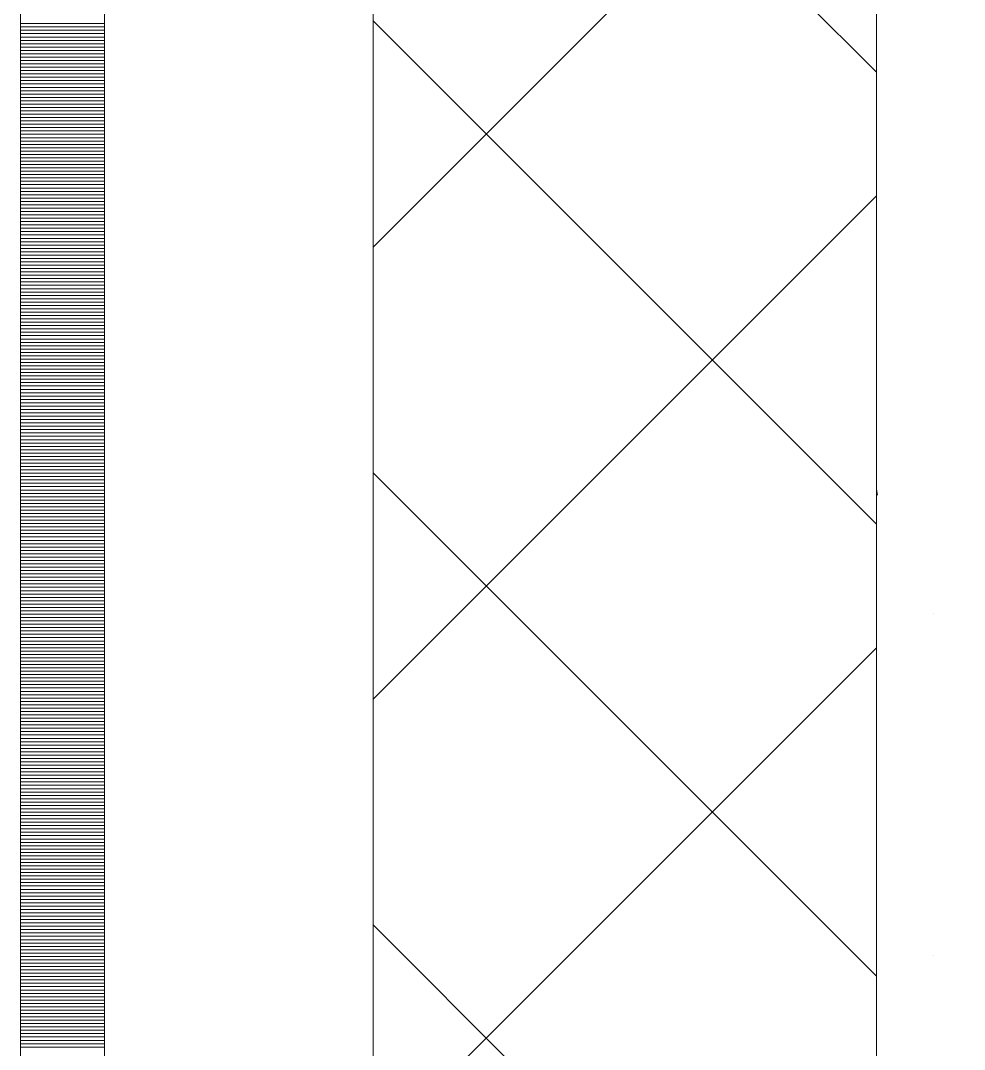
# Model space of a CAD drawing. Header units: millimetres. Extents: x 470010 to 1231400, y -134005 to 421770.
# Drawn here: x 672518.6 to 672799.8, y -19158.2 to -18851.6 of the extents above; entities that cross this region are included whole.
import ezdxf
from ezdxf.enums import TextEntityAlignment as Align

# ---------------------------------------------------------------- set-up
doc = ezdxf.new("R2010")
doc.units = ezdxf.units.MM
doc.linetypes.add('DASHED', pattern=[19.05, 12.7, -6.35])
doc.layers.get('Defpoints').update_dxf_attribs({"color": 140})
doc.layers.add('АР_Делит', color=120, linetype='Continuous', lineweight=0, plot=False)
for name, color, linetype, lineweight in [('АР_Стены ПЕНОблок', 52, 'Continuous', 20), ('АР_Тонкая', 254, 'Continuous', 5), ('АР_Утеплитель', 31, 'Continuous', 0), ('АР_Штриховка', 8, 'Continuous', 0)]:
    doc.layers.add(name, color=color, linetype=linetype, lineweight=lineweight)
doc.layers.add('РД_Оси_100', color=7, linetype='Continuous', lineweight=0, true_color=0x525252)
doc.styles.add('style1', font='ARIALN.TTF')

# ---------------------------------------------------------------- blocks, each defined once
blk = doc.blocks.new('СОШ_2200_АР_ОСИ_М100_28.05.24')
at = {"layer": 'АР_Делит', "color": 251, "linetype": 'DASHED', "true_color": 0x636466}
blk.add_lwpolyline([(-355, 13145), (-355, 100855), (37145, 100855), (37145, 129155), (72745, 129155), (72745, 135155), (114955, 135155), (114955, -355)], dxfattribs=at)
blk = doc.blocks.new('A$C9108343f')
at = {"layer": 'АР_Стены ПЕНОблок', "color": 18, "linetype": 'Continuous', "lineweight": 20, "true_color": 0x000000}
blk.add_line((7054.96, 97555), (7054.96, 21355), dxfattribs=at)
at = {"layer": 'АР_Тонкая', "color": 18, "linetype": 'Continuous', "lineweight": 5, "true_color": 0x000000}
for p, q in [((6799.96, 97555), (6799.96, 21355)), ((6824.96, 97555), (6824.96, 21355)), ((6824.96, 21355), (6824.96, 97555)), ((6904.96, 21355), (6904.96, 97555))]:
    blk.add_line(p, q, dxfattribs=at)
at = {"layer": 'АР_Утеплитель', "color": 18, "linetype": 'Continuous', "lineweight": 0, "true_color": 0x000000}
for p, q in [((6904.96, 97555), (6904.96, 21355)), ((7054.96, 21355), (7054.96, 97555))]:
    blk.add_line(p, q, dxfattribs=at)
at = {"layer": 'АР_Штриховка', "color": 18, "linetype": 'Continuous', "lineweight": 0, "true_color": 0x000000}
for p, q in [((7054.96, 81499.24), (6904.96, 81649.24)), ((6904.96, 81447.11), (7054.96, 81597.11)), ((6799.96, 81513.75), (6824.96, 81513.75)), ((7054.96, 81364.54), (6904.96, 81514.54)), ((6799.96, 81512.75), (6824.96, 81512.75)), ((6799.96, 81511.75), (6824.96, 81511.75)), ((6799.96, 81510.75), (6824.96, 81510.75)), ((6799.96, 81509.75), (6824.96, 81509.75)), ((6799.96, 81508.75), (6824.96, 81508.75)), ((6799.96, 81507.75), (6824.96, 81507.75)), ((6799.96, 81506.75), (6824.96, 81506.75)), ((6799.96, 81505.75), (6824.96, 81505.75)), ((6799.96, 81504.75), (6824.96, 81504.75)), ((6799.96, 81503.75), (6824.96, 81503.75)), ((6799.96, 81502.75), (6824.96, 81502.75)), ((6799.96, 81501.75), (6824.96, 81501.75)), ((6799.96, 81500.75), (6824.96, 81500.75)), ((6799.96, 81499.75), (6824.96, 81499.75)), ((6799.96, 81498.75), (6824.96, 81498.75)), ((6799.96, 81497.75), (6824.96, 81497.75)), ((6799.96, 81496.75), (6824.96, 81496.75)), ((6799.96, 81495.75), (6824.96, 81495.75)), ((6799.96, 81494.75), (6824.96, 81494.75)), ((6799.96, 81493.75), (6824.96, 81493.75)), ((6799.96, 81492.75), (6824.96, 81492.75)), ((6799.96, 81491.75), (6824.96, 81491.75)), ((6799.96, 81490.75), (6824.96, 81490.75)), ((6799.96, 81489.75), (6824.96, 81489.75)), ((6799.96, 81488.75), (6824.96, 81488.75)), ((6799.96, 81487.75), (6824.96, 81487.75)), ((6799.96, 81486.75), (6824.96, 81486.75)), ((6799.96, 81485.75), (6824.96, 81485.75)), ((6799.96, 81484.75), (6824.96, 81484.75)), ((6799.96, 81483.75), (6824.96, 81483.75)), ((6799.96, 81482.75), (6824.96, 81482.75)), ((6799.96, 81481.75), (6824.96, 81481.75)), ((6799.96, 81480.75), (6824.96, 81480.75)), ((6799.96, 81479.75), (6824.96, 81479.75)), ((6799.96, 81478.75), (6824.96, 81478.75)), ((6799.96, 81477.75), (6824.96, 81477.75)), ((6799.96, 81476.75), (6824.96, 81476.75)), ((6799.96, 81475.75), (6824.96, 81475.75)), ((6799.96, 81474.75), (6824.96, 81474.75)), ((6799.96, 81473.75), (6824.96, 81473.75)), ((6799.96, 81472.75), (6824.96, 81472.75)), ((6799.96, 81471.75), (6824.96, 81471.75)), ((6799.96, 81470.75), (6824.96, 81470.75)), ((6799.96, 81469.75), (6824.96, 81469.75)), ((6799.96, 81468.75), (6824.96, 81468.75)), ((6799.96, 81467.75), (6824.96, 81467.75)), ((6799.96, 81466.75), (6824.96, 81466.75)), ((6799.96, 81465.75), (6824.96, 81465.75)), ((6799.96, 81464.75), (6824.96, 81464.75)), ((6799.96, 81463.75), (6824.96, 81463.75)), ((6799.96, 81462.75), (6824.96, 81462.75)), ((6799.96, 81461.75), (6824.96, 81461.75)), ((6904.96, 81312.4), (7054.96, 81462.4)), ((6799.96, 81460.75), (6824.96, 81460.75)), ((6799.96, 81459.75), (6824.96, 81459.75)), ((6799.96, 81458.75), (6824.96, 81458.75)), ((6799.96, 81457.75), (6824.96, 81457.75)), ((6799.96, 81456.75), (6824.96, 81456.75)), ((6799.96, 81455.75), (6824.96, 81455.75)), ((6799.96, 81454.75), (6824.96, 81454.75)), ((6799.96, 81453.75), (6824.96, 81453.75)), ((6799.96, 81452.75), (6824.96, 81452.75)), ((6799.96, 81451.75), (6824.96, 81451.75)), ((6799.96, 81450.75), (6824.96, 81450.75)), ((6799.96, 81449.75), (6824.96, 81449.75)), ((6799.96, 81448.75), (6824.96, 81448.75)), ((6799.96, 81447.75), (6824.96, 81447.75)), ((6799.96, 81446.75), (6824.96, 81446.75)), ((6799.96, 81445.75), (6824.96, 81445.75)), ((6799.96, 81444.75), (6824.96, 81444.75)), ((6799.96, 81443.75), (6824.96, 81443.75)), ((6799.96, 81442.75), (6824.96, 81442.75)), ((6799.96, 81441.75), (6824.96, 81441.75)), ((6799.96, 81440.75), (6824.96, 81440.75)), ((6799.96, 81439.75), (6824.96, 81439.75)), ((6799.96, 81438.75), (6824.96, 81438.75)), ((6799.96, 81437.75), (6824.96, 81437.75)), ((6799.96, 81436.75), (6824.96, 81436.75)), ((6799.96, 81435.75), (6824.96, 81435.75)), ((6799.96, 81434.75), (6824.96, 81434.75)), ((6799.96, 81433.75), (6824.96, 81433.75)), ((6799.96, 81432.75), (6824.96, 81432.75)), ((6799.96, 81431.75), (6824.96, 81431.75)), ((6799.96, 81430.75), (6824.96, 81430.75)), ((6799.96, 81429.75), (6824.96, 81429.75)), ((6799.96, 81428.75), (6824.96, 81428.75)), ((6799.96, 81427.75), (6824.96, 81427.75)), ((6799.96, 81426.75), (6824.96, 81426.75)), ((6799.96, 81425.75), (6824.96, 81425.75)), ((6799.96, 81424.75), (6824.96, 81424.75)), ((6799.96, 81423.75), (6824.96, 81423.75)), ((6799.96, 81422.75), (6824.96, 81422.75)), ((6799.96, 81421.75), (6824.96, 81421.75)), ((6799.96, 81420.75), (6824.96, 81420.75)), ((6799.96, 81419.75), (6824.96, 81419.75)), ((6799.96, 81418.75), (6824.96, 81418.75)), ((6799.96, 81417.75), (6824.96, 81417.75)), ((6799.96, 81416.75), (6824.96, 81416.75)), ((6799.96, 81415.75), (6824.96, 81415.75)), ((6799.96, 81414.75), (6824.96, 81414.75)), ((6799.96, 81413.75), (6824.96, 81413.75)), ((6799.96, 81412.75), (6824.96, 81412.75)), ((6799.96, 81411.75), (6824.96, 81411.75)), ((6799.96, 81410.75), (6824.96, 81410.75)), ((6799.96, 81409.75), (6824.96, 81409.75)), ((6799.96, 81408.75), (6824.96, 81408.75)), ((6799.96, 81407.75), (6824.96, 81407.75)), ((6799.96, 81406.75), (6824.96, 81406.75)), ((6799.96, 81405.75), (6824.96, 81405.75)), ((6799.96, 81404.75), (6824.96, 81404.75)), ((6799.96, 81403.75), (6824.96, 81403.75)), ((6799.96, 81402.75), (6824.96, 81402.75)), ((6799.96, 81401.75), (6824.96, 81401.75)), ((6799.96, 81400.75), (6824.96, 81400.75)), ((6799.96, 81399.75), (6824.96, 81399.75)), ((6799.96, 81398.75), (6824.96, 81398.75)), ((6799.96, 81397.75), (6824.96, 81397.75)), ((6799.96, 81396.75), (6824.96, 81396.75)), ((6799.96, 81395.75), (6824.96, 81395.75)), ((6799.96, 81394.75), (6824.96, 81394.75)), ((6799.96, 81393.75), (6824.96, 81393.75)), ((6799.96, 81392.75), (6824.96, 81392.75)), ((6799.96, 81391.75), (6824.96, 81391.75)), ((6799.96, 81390.75), (6824.96, 81390.75)), ((6799.96, 81389.75), (6824.96, 81389.75)), ((6799.96, 81388.75), (6824.96, 81388.75)), ((6799.96, 81387.75), (6824.96, 81387.75)), ((6799.96, 81386.75), (6824.96, 81386.75)), ((6799.96, 81385.75), (6824.96, 81385.75)), ((6799.96, 81384.75), (6824.96, 81384.75)), ((6799.96, 81383.75), (6824.96, 81383.75)), ((6799.96, 81382.75), (6824.96, 81382.75)), ((6799.96, 81381.75), (6824.96, 81381.75)), ((6799.96, 81380.75), (6824.96, 81380.75)), ((6799.96, 81379.75), (6824.96, 81379.75)), ((6799.96, 81378.75), (6824.96, 81378.75)), ((7054.96, 81229.84), (6904.96, 81379.84)), ((6799.96, 81377.75), (6824.96, 81377.75)), ((6799.96, 81376.75), (6824.96, 81376.75)), ((6799.96, 81375.75), (6824.96, 81375.75)), ((7055.29, 81373.22), (7054.96, 81375.04)), ((6799.96, 81374.75), (6824.96, 81374.75)), ((6799.96, 81373.75), (6824.96, 81373.75)), ((6799.96, 81372.75), (6824.96, 81372.75)), ((7054.96, 81373.18), (7055.02, 81373.17)), ((6799.96, 81371.75), (6824.96, 81371.75)), ((6799.96, 81370.75), (6824.96, 81370.75)), ((6799.96, 81369.75), (6824.96, 81369.75)), ((6799.96, 81368.75), (6824.96, 81368.75)), ((6799.96, 81367.75), (6824.96, 81367.75)), ((6799.96, 81366.75), (6824.96, 81366.75)), ((6799.96, 81365.75), (6824.96, 81365.75)), ((6799.96, 81364.75), (6824.96, 81364.75)), ((6799.96, 81363.75), (6824.96, 81363.75)), ((6799.96, 81362.75), (6824.96, 81362.75)), ((6799.96, 81361.75), (6824.96, 81361.75)), ((6799.96, 81360.75), (6824.96, 81360.75)), ((6799.96, 81359.75), (6824.96, 81359.75)), ((6799.96, 81358.75), (6824.96, 81358.75)), ((6799.96, 81357.75), (6824.96, 81357.75)), ((6799.96, 81356.75), (6824.96, 81356.75)), ((6799.96, 81355.75), (6824.96, 81355.75)), ((6799.96, 81354.75), (6824.96, 81354.75)), ((6799.96, 81353.75), (6824.96, 81353.75)), ((6799.96, 81352.75), (6824.96, 81352.75)), ((6799.96, 81351.75), (6824.96, 81351.75)), ((6799.96, 81350.75), (6824.96, 81350.75)), ((6799.96, 81349.75), (6824.96, 81349.75)), ((6799.96, 81348.75), (6824.96, 81348.75)), ((6799.96, 81347.75), (6824.96, 81347.75)), ((6799.96, 81346.75), (6824.96, 81346.75)), ((6799.96, 81345.75), (6824.96, 81345.75)), ((6799.96, 81344.75), (6824.96, 81344.75)), ((6799.96, 81343.75), (6824.96, 81343.75)), ((6799.96, 81342.75), (6824.96, 81342.75)), ((6799.96, 81341.75), (6824.96, 81341.75)), ((6799.96, 81340.75), (6824.96, 81340.75)), ((6799.96, 81339.75), (6824.96, 81339.75)), ((6799.96, 81338.75), (6824.96, 81338.75)), ((6799.96, 81337.75), (6824.96, 81337.75)), ((6799.96, 81336.75), (6824.96, 81336.75)), ((6799.96, 81335.75), (6824.96, 81335.75)), ((7071.95, 81337.97), (7071.95, 81337.97)), ((6799.96, 81334.75), (6824.96, 81334.75)), ((6799.96, 81333.75), (6824.96, 81333.75)), ((6799.96, 81332.75), (6824.96, 81332.75)), ((6799.96, 81331.75), (6824.96, 81331.75)), ((6799.96, 81330.75), (6824.96, 81330.75)), ((6799.96, 81329.75), (6824.96, 81329.75)), ((6799.96, 81328.75), (6824.96, 81328.75)), ((6799.96, 81327.75), (6824.96, 81327.75)), ((6799.96, 81326.75), (6824.96, 81326.75)), ((6904.96, 81177.7), (7054.96, 81327.7)), ((6799.96, 81325.75), (6824.96, 81325.75)), ((6799.96, 81324.75), (6824.96, 81324.75)), ((6799.96, 81323.75), (6824.96, 81323.75)), ((6799.96, 81322.75), (6824.96, 81322.75)), ((6799.96, 81321.75), (6824.96, 81321.75)), ((6799.96, 81320.75), (6824.96, 81320.75)), ((6799.96, 81319.75), (6824.96, 81319.75)), ((6799.96, 81318.75), (6824.96, 81318.75)), ((6799.96, 81317.75), (6824.96, 81317.75)), ((6799.96, 81316.75), (6824.96, 81316.75)), ((6799.96, 81315.75), (6824.96, 81315.75)), ((6799.96, 81314.75), (6824.96, 81314.75)), ((6799.96, 81313.75), (6824.96, 81313.75)), ((6799.96, 81312.75), (6824.96, 81312.75)), ((6799.96, 81311.75), (6824.96, 81311.75)), ((6799.96, 81310.75), (6824.96, 81310.75)), ((6799.96, 81309.75), (6824.96, 81309.75)), ((6799.96, 81308.75), (6824.96, 81308.75)), ((6799.96, 81307.75), (6824.96, 81307.75)), ((6799.96, 81306.75), (6824.96, 81306.75)), ((6799.96, 81305.75), (6824.96, 81305.75)), ((6799.96, 81304.75), (6824.96, 81304.75)), ((6799.96, 81303.75), (6824.96, 81303.75)), ((6799.96, 81302.75), (6824.96, 81302.75)), ((6799.96, 81301.75), (6824.96, 81301.75)), ((6799.96, 81300.75), (6824.96, 81300.75)), ((6799.96, 81299.75), (6824.96, 81299.75)), ((6799.96, 81298.75), (6824.96, 81298.75)), ((6799.96, 81297.75), (6824.96, 81297.75)), ((6799.96, 81296.75), (6824.96, 81296.75)), ((6799.96, 81295.75), (6824.96, 81295.75)), ((6799.96, 81294.75), (6824.96, 81294.75)), ((6799.96, 81293.75), (6824.96, 81293.75)), ((6799.96, 81292.75), (6824.96, 81292.75)), ((6799.96, 81291.75), (6824.96, 81291.75)), ((6799.96, 81290.75), (6824.96, 81290.75)), ((6799.96, 81289.75), (6824.96, 81289.75)), ((6799.96, 81288.75), (6824.96, 81288.75)), ((6799.96, 81287.75), (6824.96, 81287.75)), ((6799.96, 81286.75), (6824.96, 81286.75)), ((6799.96, 81285.75), (6824.96, 81285.75)), ((6799.96, 81284.75), (6824.96, 81284.75)), ((6799.96, 81283.75), (6824.96, 81283.75)), ((6799.96, 81282.75), (6824.96, 81282.75)), ((6799.96, 81281.75), (6824.96, 81281.75)), ((6799.96, 81280.75), (6824.96, 81280.75)), ((6799.96, 81279.75), (6824.96, 81279.75)), ((6799.96, 81278.75), (6824.96, 81278.75)), ((6799.96, 81277.75), (6824.96, 81277.75)), ((6799.96, 81276.75), (6824.96, 81276.75)), ((6799.96, 81275.75), (6824.96, 81275.75)), ((6799.96, 81274.75), (6824.96, 81274.75)), ((6799.96, 81273.75), (6824.96, 81273.75)), ((6799.96, 81272.75), (6824.96, 81272.75)), ((6799.96, 81271.75), (6824.96, 81271.75)), ((6799.96, 81270.75), (6824.96, 81270.75)), ((6799.96, 81269.75), (6824.96, 81269.75)), ((6799.96, 81268.75), (6824.96, 81268.75)), ((6799.96, 81267.75), (6824.96, 81267.75)), ((6799.96, 81266.75), (6824.96, 81266.75)), ((6799.96, 81265.75), (6824.96, 81265.75)), ((6799.96, 81264.75), (6824.96, 81264.75)), ((6799.96, 81263.75), (6824.96, 81263.75)), ((6799.96, 81262.75), (6824.96, 81262.75)), ((6799.96, 81261.75), (6824.96, 81261.75)), ((6799.96, 81260.75), (6824.96, 81260.75)), ((6799.96, 81259.75), (6824.96, 81259.75)), ((6799.96, 81258.75), (6824.96, 81258.75)), ((6799.96, 81257.75), (6824.96, 81257.75)), ((6799.96, 81256.75), (6824.96, 81256.75)), ((6799.96, 81255.75), (6824.96, 81255.75)), ((6799.96, 81254.75), (6824.96, 81254.75)), ((6799.96, 81253.75), (6824.96, 81253.75)), ((6799.96, 81252.75), (6824.96, 81252.75)), ((6799.96, 81251.75), (6824.96, 81251.75)), ((6799.96, 81250.75), (6824.96, 81250.75)), ((6799.96, 81249.75), (6824.96, 81249.75)), ((6799.96, 81248.75), (6824.96, 81248.75)), ((6799.96, 81247.75), (6824.96, 81247.75)), ((6799.96, 81246.75), (6824.96, 81246.75)), ((6799.96, 81245.75), (6824.96, 81245.75)), ((6799.96, 81244.75), (6824.96, 81244.75)), ((6799.96, 81243.75), (6824.96, 81243.75)), ((7054.96, 81095.13), (6904.96, 81245.13)), ((6799.96, 81242.75), (6824.96, 81242.75)), ((6799.96, 81241.75), (6824.96, 81241.75)), ((6799.96, 81240.75), (6824.96, 81240.75)), ((6799.96, 81239.75), (6824.96, 81239.75)), ((6799.96, 81238.75), (6824.96, 81238.75)), ((6799.96, 81237.75), (6824.96, 81237.75)), ((6799.96, 81236.75), (6824.96, 81236.75)), ((6799.96, 81235.75), (6824.96, 81235.75)), ((6799.96, 81234.75), (6824.96, 81234.75)), ((7071.91, 81235.89), (7071.91, 81235.89)), ((6799.96, 81233.75), (6824.96, 81233.75)), ((6799.96, 81232.75), (6824.96, 81232.75)), ((6799.96, 81231.75), (6824.96, 81231.75)), ((6799.96, 81230.75), (6824.96, 81230.75)), ((6799.96, 81229.75), (6824.96, 81229.75)), ((6799.96, 81228.75), (6824.96, 81228.75)), ((6799.96, 81227.75), (6824.96, 81227.75)), ((6799.96, 81226.75), (6824.96, 81226.75)), ((6799.96, 81225.75), (6824.96, 81225.75)), ((6799.96, 81224.75), (6824.96, 81224.75)), ((6799.96, 81223.75), (6824.96, 81223.75)), ((6799.96, 81222.75), (6824.96, 81222.75)), ((6799.96, 81221.75), (6824.96, 81221.75)), ((6799.96, 81220.75), (6824.96, 81220.75)), ((6799.96, 81219.75), (6824.96, 81219.75)), ((6799.96, 81218.75), (6824.96, 81218.75)), ((6799.96, 81217.75), (6824.96, 81217.75)), ((6799.96, 81216.75), (6824.96, 81216.75)), ((6799.96, 81215.75), (6824.96, 81215.75)), ((6799.96, 81214.75), (6824.96, 81214.75)), ((6799.96, 81213.75), (6824.96, 81213.75)), ((6799.96, 81212.75), (6824.96, 81212.75)), ((6799.96, 81211.75), (6824.96, 81211.75)), ((6799.96, 81210.75), (6824.96, 81210.75)), ((6799.96, 81209.75), (6824.96, 81209.75)), ((6799.96, 81208.75), (6824.96, 81208.75))]:
    blk.add_line(p, q, dxfattribs=at)
at = {"layer": 'РД_Оси_100'}
blk.add_blockref('СОШ_2200_АР_ОСИ_М100_28.05.24', (7154.96, 6755), dxfattribs=at)
at = {"layer": 'Defpoints', "color": 18, "true_color": 0x000000, "style": 'style1'}
for p in [(143949.34, 316089.12), (143974.98, 281639.5), (143890.4, 273244.71), (143839.99, 264276.81), (143967.75, 254892.38), (12251.96, 104178.14), (12382.58, 96023.14)]:
    blk.add_attdef('АР-ПОМЕЩЕНИЕ:НАИМЕНОВАНИЕ', text='', height=100, dxfattribs=at).set_placement(p, align=Align.MIDDLE)
at = {"layer": 'Defpoints', "color": 18, "true_color": 0x000000, "style": 'style1', "flags": 8}
for p in [(143951.3, 279099.09), (143848.34, 269251.11), (143875.33, 260094.25), (144049.74, 250824.7), (163419.28, 238153.36), (155897.46, 237965.97), (183037.2, 237965.97), (143342.94, 237876.19)]:
    blk.add_attdef('АР-ПОМЕЩЕНИЕ:НАИМЕНОВАНИЕ', text='', height=100, dxfattribs=at).set_placement(p, align=Align.MIDDLE)

msp = doc.modelspace()

# ---------------------------------------------------------------- linework, layer by layer
at = {"layer": 'АР_Стены ПЕНОблок', "color": 18, "linetype": 'Continuous', "lineweight": 20, "true_color": 0x000000}
msp.add_line((672773.57, -2811.242), (672773.57, -79011.242), dxfattribs=at)
at = {"layer": 'АР_Тонкая', "color": 18, "linetype": 'Continuous', "lineweight": 5, "true_color": 0x000000}
for p, q in [((672518.57, -2811.242), (672518.57, -79011.242)), ((672543.57, -2811.242), (672543.57, -79011.242)), ((672543.57, -79011.242), (672543.57, -2811.242)), ((672623.57, -79011.242), (672623.57, -2811.242))]:
    msp.add_line(p, q, dxfattribs=at)
at = {"layer": 'АР_Утеплитель', "color": 18, "linetype": 'Continuous', "lineweight": 0, "true_color": 0x000000}
for p, q in [((672623.57, -2811.242), (672623.57, -79011.242)), ((672773.57, -79011.242), (672773.57, -2811.242))]:
    msp.add_line(p, q, dxfattribs=at)
at = {"layer": 'АР_Штриховка', "color": 18, "linetype": 'Continuous', "lineweight": 0, "true_color": 0x000000}
for p, q in [((672773.57, -18866.999), (672623.57, -18716.999)), ((672623.57, -18919.136), (672773.57, -18769.136)), ((672518.57, -18852.492), (672543.57, -18852.492)), ((672773.57, -19001.703), (672623.57, -18851.703)), ((672518.57, -18853.492), (672543.57, -18853.492)), ((672518.57, -18854.492), (672543.57, -18854.492)), ((672518.57, -18855.492), (672543.57, -18855.492)), ((672518.57, -18856.492), (672543.57, -18856.492)), ((672518.57, -18857.492), (672543.57, -18857.492)), ((672518.57, -18858.492), (672543.57, -18858.492)), ((672518.57, -18859.492), (672543.57, -18859.492)), ((672518.57, -18860.492), (672543.57, -18860.492)), ((672518.57, -18861.492), (672543.57, -18861.492)), ((672518.57, -18862.492), (672543.57, -18862.492)), ((672518.57, -18863.492), (672543.57, -18863.492)), ((672518.57, -18864.492), (672543.57, -18864.492)), ((672518.57, -18865.492), (672543.57, -18865.492)), ((672518.57, -18866.492), (672543.57, -18866.492)), ((672518.57, -18867.492), (672543.57, -18867.492)), ((672518.57, -18868.492), (672543.57, -18868.492)), ((672518.57, -18869.492), (672543.57, -18869.492)), ((672518.57, -18870.492), (672543.57, -18870.492)), ((672518.57, -18871.492), (672543.57, -18871.492)), ((672518.57, -18872.492), (672543.57, -18872.492)), ((672518.57, -18873.492), (672543.57, -18873.492)), ((672518.57, -18874.492), (672543.57, -18874.492)), ((672518.57, -18875.492), (672543.57, -18875.492)), ((672518.57, -18876.492), (672543.57, -18876.492)), ((672518.57, -18877.492), (672543.57, -18877.492)), ((672518.57, -18878.492), (672543.57, -18878.492)), ((672518.57, -18879.492), (672543.57, -18879.492)), ((672518.57, -18880.492), (672543.57, -18880.492)), ((672518.57, -18881.492), (672543.57, -18881.492)), ((672518.57, -18882.492), (672543.57, -18882.492)), ((672518.57, -18883.492), (672543.57, -18883.492)), ((672518.57, -18884.492), (672543.57, -18884.492)), ((672518.57, -18885.492), (672543.57, -18885.492)), ((672518.57, -18886.492), (672543.57, -18886.492)), ((672518.57, -18887.492), (672543.57, -18887.492)), ((672518.57, -18888.492), (672543.57, -18888.492)), ((672518.57, -18889.492), (672543.57, -18889.492)), ((672518.57, -18890.492), (672543.57, -18890.492)), ((672518.57, -18891.492), (672543.57, -18891.492)), ((672518.57, -18892.492), (672543.57, -18892.492)), ((672518.57, -18893.492), (672543.57, -18893.492)), ((672518.57, -18894.492), (672543.57, -18894.492)), ((672518.57, -18895.492), (672543.57, -18895.492)), ((672518.57, -18896.492), (672543.57, -18896.492)), ((672518.57, -18897.492), (672543.57, -18897.492)), ((672518.57, -18898.492), (672543.57, -18898.492)), ((672518.57, -18899.492), (672543.57, -18899.492)), ((672518.57, -18900.492), (672543.57, -18900.492)), ((672518.57, -18901.492), (672543.57, -18901.492)), ((672518.57, -18902.492), (672543.57, -18902.492)), ((672518.57, -18903.492), (672543.57, -18903.492)), ((672518.57, -18904.492), (672543.57, -18904.492)), ((672623.57, -19053.84), (672773.57, -18903.84)), ((672518.57, -18905.492), (672543.57, -18905.492)), ((672518.57, -18906.492), (672543.57, -18906.492)), ((672518.57, -18907.492), (672543.57, -18907.492)), ((672518.57, -18908.492), (672543.57, -18908.492)), ((672518.57, -18909.492), (672543.57, -18909.492)), ((672518.57, -18910.492), (672543.57, -18910.492)), ((672518.57, -18911.492), (672543.57, -18911.492)), ((672518.57, -18912.492), (672543.57, -18912.492)), ((672518.57, -18913.492), (672543.57, -18913.492)), ((672518.57, -18914.492), (672543.57, -18914.492)), ((672518.57, -18915.492), (672543.57, -18915.492)), ((672518.57, -18916.492), (672543.57, -18916.492)), ((672518.57, -18917.492), (672543.57, -18917.492)), ((672518.57, -18918.492), (672543.57, -18918.492)), ((672518.57, -18919.492), (672543.57, -18919.492)), ((672518.57, -18920.492), (672543.57, -18920.492)), ((672518.57, -18921.492), (672543.57, -18921.492)), ((672518.57, -18922.492), (672543.57, -18922.492)), ((672518.57, -18923.492), (672543.57, -18923.492)), ((672518.57, -18924.492), (672543.57, -18924.492)), ((672518.57, -18925.492), (672543.57, -18925.492)), ((672518.57, -18926.492), (672543.57, -18926.492)), ((672518.57, -18927.492), (672543.57, -18927.492)), ((672518.57, -18928.492), (672543.57, -18928.492)), ((672518.57, -18929.492), (672543.57, -18929.492)), ((672518.57, -18930.492), (672543.57, -18930.492)), ((672518.57, -18931.492), (672543.57, -18931.492)), ((672518.57, -18932.492), (672543.57, -18932.492)), ((672518.57, -18933.492), (672543.57, -18933.492)), ((672518.57, -18934.492), (672543.57, -18934.492)), ((672518.57, -18935.492), (672543.57, -18935.492)), ((672518.57, -18936.492), (672543.57, -18936.492)), ((672518.57, -18937.492), (672543.57, -18937.492)), ((672518.57, -18938.492), (672543.57, -18938.492)), ((672518.57, -18939.492), (672543.57, -18939.492)), ((672518.57, -18940.492), (672543.57, -18940.492)), ((672518.57, -18941.492), (672543.57, -18941.492)), ((672518.57, -18942.492), (672543.57, -18942.492)), ((672518.57, -18943.492), (672543.57, -18943.492)), ((672518.57, -18944.492), (672543.57, -18944.492)), ((672518.57, -18945.492), (672543.57, -18945.492)), ((672518.57, -18946.492), (672543.57, -18946.492)), ((672518.57, -18947.492), (672543.57, -18947.492)), ((672518.57, -18948.492), (672543.57, -18948.492)), ((672518.57, -18949.492), (672543.57, -18949.492)), ((672518.57, -18950.492), (672543.57, -18950.492)), ((672518.57, -18951.492), (672543.57, -18951.492)), ((672518.57, -18952.492), (672543.57, -18952.492)), ((672518.57, -18953.492), (672543.57, -18953.492)), ((672518.57, -18954.492), (672543.57, -18954.492)), ((672518.57, -18955.492), (672543.57, -18955.492)), ((672518.57, -18956.492), (672543.57, -18956.492)), ((672518.57, -18957.492), (672543.57, -18957.492)), ((672518.57, -18958.492), (672543.57, -18958.492)), ((672518.57, -18959.492), (672543.57, -18959.492)), ((672518.57, -18960.492), (672543.57, -18960.492)), ((672518.57, -18961.492), (672543.57, -18961.492)), ((672518.57, -18962.492), (672543.57, -18962.492)), ((672518.57, -18963.492), (672543.57, -18963.492)), ((672518.57, -18964.492), (672543.57, -18964.492)), ((672518.57, -18965.492), (672543.57, -18965.492)), ((672518.57, -18966.492), (672543.57, -18966.492)), ((672518.57, -18967.492), (672543.57, -18967.492)), ((672518.57, -18968.492), (672543.57, -18968.492)), ((672518.57, -18969.492), (672543.57, -18969.492)), ((672518.57, -18970.492), (672543.57, -18970.492)), ((672518.57, -18971.492), (672543.57, -18971.492)), ((672518.57, -18972.492), (672543.57, -18972.492)), ((672518.57, -18973.492), (672543.57, -18973.492)), ((672518.57, -18974.492), (672543.57, -18974.492)), ((672518.57, -18975.492), (672543.57, -18975.492)), ((672518.57, -18976.492), (672543.57, -18976.492)), ((672518.57, -18977.492), (672543.57, -18977.492)), ((672518.57, -18978.492), (672543.57, -18978.492)), ((672518.57, -18979.492), (672543.57, -18979.492)), ((672518.57, -18980.492), (672543.57, -18980.492)), ((672518.57, -18981.492), (672543.57, -18981.492)), ((672518.57, -18982.492), (672543.57, -18982.492)), ((672518.57, -18983.492), (672543.57, -18983.492)), ((672518.57, -18984.492), (672543.57, -18984.492)), ((672518.57, -18985.492), (672543.57, -18985.492)), ((672518.57, -18986.492), (672543.57, -18986.492)), ((672518.57, -18987.492), (672543.57, -18987.492)), ((672773.57, -19136.407), (672623.57, -18986.407)), ((672518.57, -18988.492), (672543.57, -18988.492)), ((672518.57, -18989.492), (672543.57, -18989.492)), ((672518.57, -18990.492), (672543.57, -18990.492)), ((672518.57, -18991.492), (672543.57, -18991.492)), ((672518.57, -18992.492), (672543.57, -18992.492)), ((672518.57, -18993.492), (672543.57, -18993.492)), ((672773.905, -18993.02), (672773.57, -18991.206)), ((672773.57, -18993.064), (672773.635, -18993.07)), ((672518.57, -18994.492), (672543.57, -18994.492)), ((672518.57, -18995.492), (672543.57, -18995.492)), ((672518.57, -18996.492), (672543.57, -18996.492)), ((672518.57, -18997.492), (672543.57, -18997.492)), ((672518.57, -18998.492), (672543.57, -18998.492)), ((672518.57, -18999.492), (672543.57, -18999.492)), ((672518.57, -19000.492), (672543.57, -19000.492)), ((672518.57, -19001.492), (672543.57, -19001.492)), ((672518.57, -19002.492), (672543.57, -19002.492)), ((672518.57, -19003.492), (672543.57, -19003.492)), ((672518.57, -19004.492), (672543.57, -19004.492)), ((672518.57, -19005.492), (672543.57, -19005.492)), ((672518.57, -19006.492), (672543.57, -19006.492)), ((672518.57, -19007.492), (672543.57, -19007.492)), ((672518.57, -19008.492), (672543.57, -19008.492)), ((672518.57, -19009.492), (672543.57, -19009.492)), ((672518.57, -19010.492), (672543.57, -19010.492)), ((672518.57, -19011.492), (672543.57, -19011.492)), ((672518.57, -19012.492), (672543.57, -19012.492)), ((672518.57, -19013.492), (672543.57, -19013.492)), ((672518.57, -19014.492), (672543.57, -19014.492)), ((672518.57, -19015.492), (672543.57, -19015.492)), ((672518.57, -19016.492), (672543.57, -19016.492)), ((672518.57, -19017.492), (672543.57, -19017.492)), ((672518.57, -19018.492), (672543.57, -19018.492)), ((672518.57, -19019.492), (672543.57, -19019.492)), ((672518.57, -19020.492), (672543.57, -19020.492)), ((672518.57, -19021.492), (672543.57, -19021.492)), ((672518.57, -19022.492), (672543.57, -19022.492)), ((672518.57, -19023.492), (672543.57, -19023.492)), ((672518.57, -19024.492), (672543.57, -19024.492)), ((672518.57, -19025.492), (672543.57, -19025.492)), ((672518.57, -19026.492), (672543.57, -19026.492)), ((672518.57, -19027.492), (672543.57, -19027.492)), ((672518.57, -19028.492), (672543.57, -19028.492)), ((672518.57, -19029.492), (672543.57, -19029.492)), ((672518.57, -19030.492), (672543.57, -19030.492)), ((672518.57, -19031.492), (672543.57, -19031.492)), ((672518.57, -19032.492), (672543.57, -19032.492)), ((672518.57, -19033.492), (672543.57, -19033.492)), ((672518.57, -19034.492), (672543.57, -19034.492)), ((672518.57, -19035.492), (672543.57, -19035.492)), ((672518.57, -19036.492), (672543.57, -19036.492)), ((672518.57, -19037.492), (672543.57, -19037.492)), ((672518.57, -19038.492), (672543.57, -19038.492)), ((672518.57, -19039.492), (672543.57, -19039.492)), ((672623.57, -19188.544), (672773.57, -19038.544)), ((672518.57, -19040.492), (672543.57, -19040.492)), ((672518.57, -19041.492), (672543.57, -19041.492)), ((672518.57, -19042.492), (672543.57, -19042.492)), ((672518.57, -19043.492), (672543.57, -19043.492)), ((672518.57, -19044.492), (672543.57, -19044.492)), ((672518.57, -19045.492), (672543.57, -19045.492)), ((672518.57, -19046.492), (672543.57, -19046.492)), ((672518.57, -19047.492), (672543.57, -19047.492)), ((672518.57, -19048.492), (672543.57, -19048.492)), ((672518.57, -19049.492), (672543.57, -19049.492)), ((672518.57, -19050.492), (672543.57, -19050.492)), ((672518.57, -19051.492), (672543.57, -19051.492)), ((672518.57, -19052.492), (672543.57, -19052.492)), ((672518.57, -19053.492), (672543.57, -19053.492)), ((672518.57, -19054.492), (672543.57, -19054.492)), ((672518.57, -19055.492), (672543.57, -19055.492)), ((672518.57, -19056.492), (672543.57, -19056.492)), ((672518.57, -19057.492), (672543.57, -19057.492)), ((672518.57, -19058.492), (672543.57, -19058.492)), ((672518.57, -19059.492), (672543.57, -19059.492)), ((672518.57, -19060.492), (672543.57, -19060.492)), ((672518.57, -19061.492), (672543.57, -19061.492)), ((672518.57, -19062.492), (672543.57, -19062.492)), ((672518.57, -19063.492), (672543.57, -19063.492)), ((672518.57, -19064.492), (672543.57, -19064.492)), ((672518.57, -19065.492), (672543.57, -19065.492)), ((672518.57, -19066.492), (672543.57, -19066.492)), ((672518.57, -19067.492), (672543.57, -19067.492)), ((672518.57, -19068.492), (672543.57, -19068.492)), ((672518.57, -19069.492), (672543.57, -19069.492)), ((672518.57, -19070.492), (672543.57, -19070.492)), ((672518.57, -19071.492), (672543.57, -19071.492)), ((672518.57, -19072.492), (672543.57, -19072.492)), ((672518.57, -19073.492), (672543.57, -19073.492)), ((672518.57, -19074.492), (672543.57, -19074.492)), ((672518.57, -19075.492), (672543.57, -19075.492)), ((672518.57, -19076.492), (672543.57, -19076.492)), ((672518.57, -19077.492), (672543.57, -19077.492)), ((672518.57, -19078.492), (672543.57, -19078.492)), ((672518.57, -19079.492), (672543.57, -19079.492)), ((672518.57, -19080.492), (672543.57, -19080.492)), ((672518.57, -19081.492), (672543.57, -19081.492)), ((672518.57, -19082.492), (672543.57, -19082.492)), ((672518.57, -19083.492), (672543.57, -19083.492)), ((672518.57, -19084.492), (672543.57, -19084.492)), ((672518.57, -19085.492), (672543.57, -19085.492)), ((672518.57, -19086.492), (672543.57, -19086.492)), ((672518.57, -19087.492), (672543.57, -19087.492)), ((672518.57, -19088.492), (672543.57, -19088.492)), ((672518.57, -19089.492), (672543.57, -19089.492)), ((672518.57, -19090.492), (672543.57, -19090.492)), ((672518.57, -19091.492), (672543.57, -19091.492)), ((672518.57, -19092.492), (672543.57, -19092.492)), ((672518.57, -19093.492), (672543.57, -19093.492)), ((672518.57, -19094.492), (672543.57, -19094.492)), ((672518.57, -19095.492), (672543.57, -19095.492)), ((672518.57, -19096.492), (672543.57, -19096.492)), ((672518.57, -19097.492), (672543.57, -19097.492)), ((672518.57, -19098.492), (672543.57, -19098.492)), ((672518.57, -19099.492), (672543.57, -19099.492)), ((672518.57, -19100.492), (672543.57, -19100.492)), ((672518.57, -19101.492), (672543.57, -19101.492)), ((672518.57, -19102.492), (672543.57, -19102.492)), ((672518.57, -19103.492), (672543.57, -19103.492)), ((672518.57, -19104.492), (672543.57, -19104.492)), ((672518.57, -19105.492), (672543.57, -19105.492)), ((672518.57, -19106.492), (672543.57, -19106.492)), ((672518.57, -19107.492), (672543.57, -19107.492)), ((672518.57, -19108.492), (672543.57, -19108.492)), ((672518.57, -19109.492), (672543.57, -19109.492)), ((672518.57, -19110.492), (672543.57, -19110.492)), ((672518.57, -19111.492), (672543.57, -19111.492)), ((672518.57, -19112.492), (672543.57, -19112.492)), ((672518.57, -19113.492), (672543.57, -19113.492)), ((672518.57, -19114.492), (672543.57, -19114.492)), ((672518.57, -19115.492), (672543.57, -19115.492)), ((672518.57, -19116.492), (672543.57, -19116.492)), ((672518.57, -19117.492), (672543.57, -19117.492)), ((672518.57, -19118.492), (672543.57, -19118.492)), ((672518.57, -19119.492), (672543.57, -19119.492)), ((672518.57, -19120.492), (672543.57, -19120.492)), ((672518.57, -19121.492), (672543.57, -19121.492)), ((672518.57, -19122.492), (672543.57, -19122.492)), ((672773.57, -19271.11), (672623.57, -19121.11)), ((672518.57, -19123.492), (672543.57, -19123.492)), ((672518.57, -19124.492), (672543.57, -19124.492)), ((672518.57, -19125.492), (672543.57, -19125.492)), ((672518.57, -19126.492), (672543.57, -19126.492)), ((672518.57, -19127.492), (672543.57, -19127.492)), ((672518.57, -19128.492), (672543.57, -19128.492)), ((672518.57, -19129.492), (672543.57, -19129.492)), ((672518.57, -19130.492), (672543.57, -19130.492)), ((672518.57, -19131.492), (672543.57, -19131.492)), ((672518.57, -19132.492), (672543.57, -19132.492)), ((672518.57, -19133.492), (672543.57, -19133.492)), ((672518.57, -19134.492), (672543.57, -19134.492)), ((672518.57, -19135.492), (672543.57, -19135.492)), ((672518.57, -19136.492), (672543.57, -19136.492)), ((672518.57, -19137.492), (672543.57, -19137.492)), ((672518.57, -19138.492), (672543.57, -19138.492)), ((672518.57, -19139.492), (672543.57, -19139.492)), ((672518.57, -19140.492), (672543.57, -19140.492)), ((672518.57, -19141.492), (672543.57, -19141.492)), ((672518.57, -19142.492), (672543.57, -19142.492)), ((672518.57, -19143.492), (672543.57, -19143.492)), ((672518.57, -19144.492), (672543.57, -19144.492)), ((672518.57, -19145.492), (672543.57, -19145.492)), ((672518.57, -19146.492), (672543.57, -19146.492)), ((672518.57, -19147.492), (672543.57, -19147.492)), ((672518.57, -19148.492), (672543.57, -19148.492)), ((672518.57, -19149.492), (672543.57, -19149.492)), ((672518.57, -19150.492), (672543.57, -19150.492)), ((672518.57, -19151.492), (672543.57, -19151.492)), ((672518.57, -19152.492), (672543.57, -19152.492)), ((672518.57, -19153.492), (672543.57, -19153.492)), ((672518.57, -19154.492), (672543.57, -19154.492)), ((672518.57, -19155.492), (672543.57, -19155.492)), ((672518.57, -19156.492), (672543.57, -19156.492)), ((672518.57, -19157.492), (672543.57, -19157.492))]:
    msp.add_line(p, q, dxfattribs=at)

# ---------------------------------------------------------------- block references
msp.add_blockref('A$C9108343f', (665718.612, -100366.242))
at = {"layer": 'РД_Оси_100'}
msp.add_blockref('СОШ_2200_АР_ОСИ_М100_28.05.24', (672873.57, -93611.242), dxfattribs=at)

doc.saveas('drawing.dxf')
